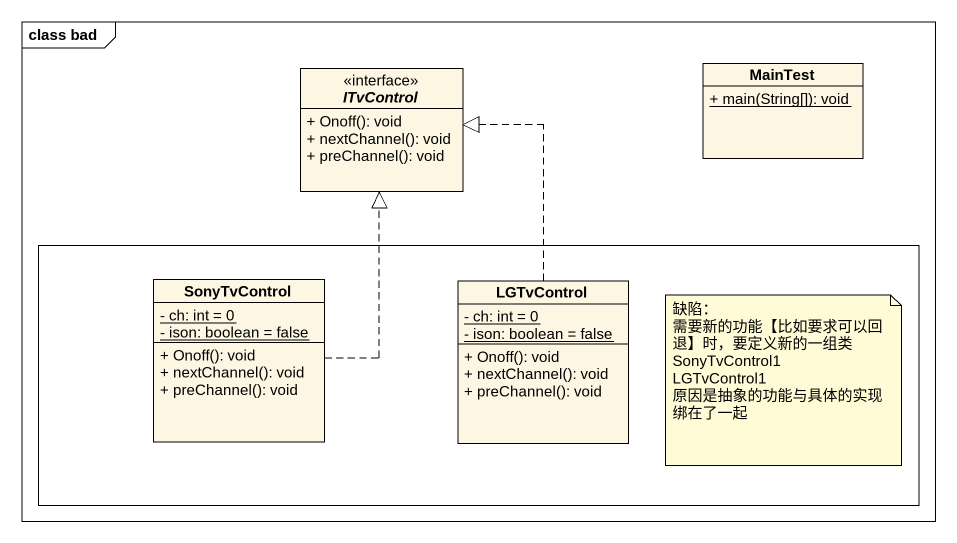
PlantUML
@startuml
mainframe class bad
hide circle
hide empty members
skinparam classAttributeIconSize 0
interface ITvControl <<interface>> {
  + Onoff(): void
  + nextChannel(): void
  + preChannel(): void
}
class MainTest {
  {static} + main(String[]): void
}
rectangle " " as rectangle1 {
  class SonyTvControl {
    {static} - ch: int = 0
    {static} - ison: boolean = false
    + Onoff(): void
    + nextChannel(): void
    + preChannel(): void
  }
  class LGTvControl {
    {static} - ch: int = 0
    {static} - ison: boolean = false
    + Onoff(): void
    + nextChannel(): void
    + preChannel(): void
  }
}
SonyTvControl .up.|> ITvControl
LGTvControl .up.|> ITvControl
note as N1
  缺陷：
  需要新的功能【比如要求可以回退】时，要定义新的一组类
  SonyTvControl1
  LGTvControl1
  原因是抽象的功能与具体的实现绑在了一起
end note
@enduml
